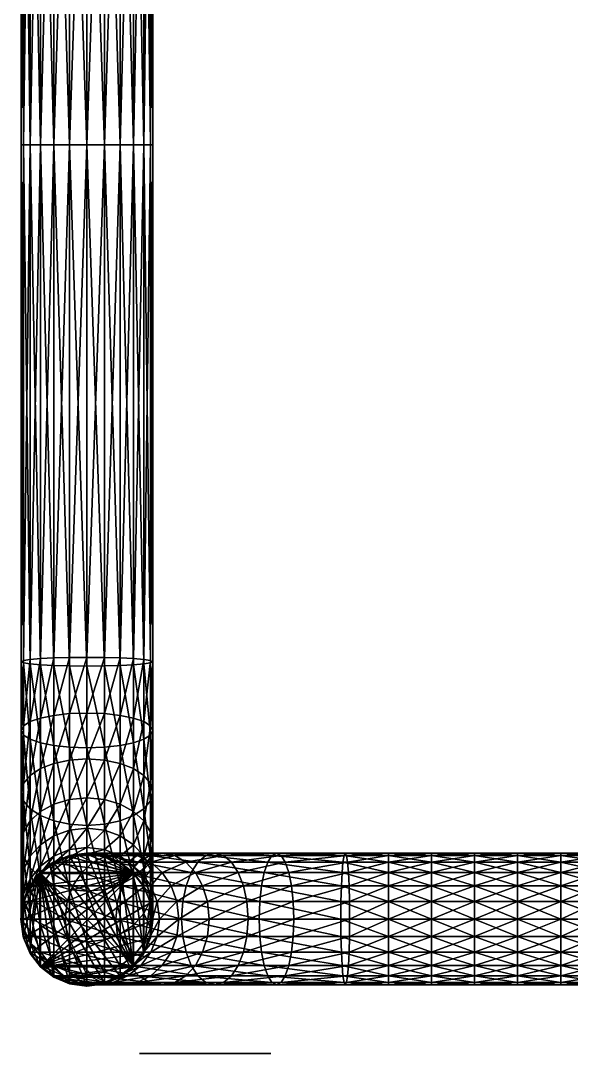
# Model space of a CAD drawing. Extents: x -41.6 to 42.5, y -37.8 to 42.9.
# Drawn here: x -40.78 to -30.14, y -37.57 to -17.6 of the extents above; entities that cross this region are included whole.
import ezdxf

# ---------------------------------------------------------------- set-up
doc = ezdxf.new("R2010")
doc.units = 0
doc.layers.add('VASSCRM', color=2, linetype='CONTINUOUS')

msp = doc.modelspace()

# ---------------------------------------------------------------- linework, layer by layer
at = {"layer": 'VASSCRM', "color": 0, "extrusion": (0, -1, 0)}
msp.add_circle((-37.216, 57.101, 37.575), 1.27, dxfattribs=at)

# ---------------------------------------------------------------- meshes
at = {"layer": 'VASSCRM', "color": 0}
mesh = msp.add_polyface(dxfattribs=at)
corners = [(-38.225, 0), (-38.271, 0), (-38.271, -10), (-38.225, -10), (-38.399, 0), (-38.399, -10), (-38.599, 0), (-38.599, -10), (-38.857, 0), (-38.857, -10), (-39.161, 0), (-39.161, -10), (-39.5, 0), (-39.5, -10), (-39.839, 0), (-39.839, -10), (-40.143, 0), (-40.143, -10), (-40.401, 0), (-40.401, -10), (-40.601, 0), (-40.601, -10), (-40.729, 0), (-40.729, -10), (-40.775, 0), (-40.775, -10), (-40.729, 0), (-40.729, -10), (-40.601, 0), (-40.601, -10), (-40.401, 0), (-40.401, -10), (-40.143, 0), (-40.143, -10), (-39.839, 0), (-39.839, -10), (-39.5, 0), (-39.5, -10), (-39.161, 0), (-39.161, -10), (-38.857, 0), (-38.857, -10), (-38.599, 0), (-38.599, -10), (-38.399, 0), (-38.399, -10), (-38.271, 0), (-38.271, -10), (-40.143, -20), (-39.839, -20), (-39.5, -20), (-39.161, -20), (-38.857, -20), (-38.599, -20), (-38.399, -20), (-38.271, -20), (-38.225, -20)]
mesh.append_faces([[corners[k] for k in face] for face in [(0, 1, 2), (0, 2, 3), (1, 4, 5), (1, 5, 2), (4, 6, 7), (4, 7, 5), (6, 8, 9), (6, 9, 7), (8, 10, 11), (8, 11, 9), (10, 12, 13), (10, 13, 11), (12, 14, 15), (12, 15, 13), (14, 16, 17), (14, 17, 15), (16, 18, 19), (16, 19, 17), (18, 20, 21), (18, 21, 19), (20, 22, 23), (20, 23, 21), (22, 24, 25), (22, 25, 23), (24, 26, 27), (24, 27, 25), (26, 28, 29), (26, 29, 27), (28, 30, 31), (28, 31, 29), (30, 32, 33), (30, 33, 31), (32, 34, 35), (32, 35, 33), (34, 36, 37), (34, 37, 35), (36, 38, 39), (36, 39, 37), (38, 40, 41), (38, 41, 39), (40, 42, 43), (40, 43, 41), (42, 44, 45), (42, 45, 43), (44, 46, 47), (44, 47, 45), (46, 0, 3), (46, 3, 47), (31, 33, 48), (33, 35, 49), (35, 37, 50), (37, 39, 51), (39, 41, 52), (41, 43, 53), (43, 45, 54), (45, 47, 55), (47, 3, 56)]], dxfattribs={"color": 0})
mesh = msp.add_polyface(dxfattribs=at)
corners = [(-38.225, -10), (-38.271, -10), (-38.271, -20), (-38.225, -20), (-38.399, -10), (-38.399, -20), (-38.599, -10), (-38.599, -20), (-38.857, -10), (-38.857, -20), (-39.161, -10), (-39.161, -20), (-39.5, -10), (-39.5, -20), (-39.839, -10), (-39.839, -20), (-40.143, -10), (-40.143, -20), (-40.401, -10), (-40.401, -20), (-40.601, -10), (-40.601, -20), (-40.729, -10), (-40.729, -20), (-40.775, -10), (-40.775, -20), (-40.729, -10), (-40.729, -20), (-40.601, -10), (-40.601, -20), (-40.401, -10), (-40.401, -20), (-40.143, -20), (-40.143, -10), (-39.839, -20), (-39.839, -10), (-39.5, -20), (-39.5, -10), (-39.161, -20), (-39.161, -10), (-38.857, -20), (-38.857, -10), (-38.599, -20), (-38.599, -10), (-38.399, -20), (-38.399, -10), (-38.271, -20), (-38.271, -10), (-38.271, -29.977), (-38.399, -29.957), (-38.599, -29.94), (-38.857, -29.926), (-39.161, -29.918), (-39.5, -29.915), (-39.839, -29.918), (-40.143, -29.926), (-40.401, -29.94), (-40.601, -29.957), (-40.729, -29.977), (-40.775, -30), (-40.729, -30.023), (-40.601, -30.043), (-38.599, -30.06), (-38.399, -30.043), (-38.271, -30.023), (-38.225, -30)]
mesh.append_faces([[corners[k] for k in face] for face in [(0, 1, 2), (0, 2, 3), (1, 4, 5), (1, 5, 2), (4, 6, 7), (4, 7, 5), (6, 8, 9), (6, 9, 7), (8, 10, 11), (8, 11, 9), (10, 12, 13), (10, 13, 11), (12, 14, 15), (12, 15, 13), (14, 16, 17), (14, 17, 15), (16, 18, 19), (16, 19, 17), (18, 20, 21), (18, 21, 19), (20, 22, 23), (20, 23, 21), (22, 24, 25), (22, 25, 23), (24, 26, 27), (24, 27, 25), (26, 28, 29), (26, 29, 27), (28, 30, 31), (28, 31, 29), (30, 32, 31), (33, 34, 32), (35, 36, 34), (37, 38, 36), (39, 40, 38), (41, 42, 40), (43, 44, 42), (45, 46, 44), (47, 3, 46), (3, 2, 48), (2, 5, 49), (5, 7, 50), (7, 9, 51), (9, 11, 52), (11, 13, 53), (13, 15, 54), (15, 17, 55), (17, 19, 56), (19, 21, 57), (21, 23, 58), (23, 25, 59), (25, 27, 60), (27, 29, 61), (40, 42, 62), (42, 44, 63), (44, 46, 64), (46, 3, 65)]], dxfattribs={"color": 0})
mesh = msp.add_polyface(dxfattribs=at)
corners = [(-38.225, -20), (-38.271, -29.977), (-38.225, -30), (-38.271, -20), (-38.399, -29.957), (-38.399, -20), (-38.599, -29.94), (-38.599, -20), (-38.857, -29.926), (-38.857, -20), (-39.161, -29.918), (-39.161, -20), (-39.5, -29.915), (-39.5, -20), (-39.839, -29.918), (-39.839, -20), (-40.143, -29.926), (-40.143, -20), (-40.401, -29.94), (-40.401, -20), (-40.601, -29.957), (-40.601, -20), (-40.729, -29.977), (-40.729, -20), (-40.775, -30), (-40.775, -20), (-40.729, -30.023), (-40.729, -20), (-40.601, -30.043), (-40.601, -20), (-40.401, -20), (-40.401, -30.06), (-40.143, -20), (-40.143, -30.074), (-39.839, -20), (-39.839, -30.082), (-39.5, -20), (-39.5, -30.085), (-39.161, -20), (-39.161, -30.082), (-38.857, -20), (-38.857, -30.074), (-38.599, -30.06), (-38.599, -20), (-38.399, -30.043), (-38.399, -20), (-38.271, -30.023), (-38.271, -20), (-38.271, -31.239), (-38.399, -31.159), (-38.599, -31.091), (-38.857, -31.038), (-39.161, -31.004), (-39.5, -30.992), (-39.839, -31.004), (-40.143, -31.038), (-40.401, -31.091), (-40.601, -31.159), (-40.729, -31.239), (-40.775, -31.328), (-40.729, -31.418), (-40.601, -31.498), (-40.401, -31.566), (-40.143, -31.618), (-39.839, -31.652), (-39.5, -31.664), (-39.161, -31.652), (-38.857, -31.618), (-38.599, -31.566), (-38.399, -31.498), (-38.271, -31.418), (-38.225, -31.328)]
mesh.append_faces([[corners[k] for k in face] for face in [(0, 1, 2), (3, 4, 1), (5, 6, 4), (7, 8, 6), (9, 10, 8), (11, 12, 10), (13, 14, 12), (15, 16, 14), (17, 18, 16), (19, 20, 18), (21, 22, 20), (23, 24, 22), (25, 26, 24), (27, 28, 26), (29, 30, 31), (29, 31, 28), (30, 32, 33), (30, 33, 31), (32, 34, 35), (32, 35, 33), (34, 36, 37), (34, 37, 35), (36, 38, 39), (36, 39, 37), (38, 40, 41), (38, 41, 39), (40, 42, 41), (43, 44, 42), (45, 46, 44), (47, 2, 46), (2, 1, 48), (1, 4, 49), (4, 6, 50), (6, 8, 51), (8, 10, 52), (10, 12, 53), (10, 53, 52), (12, 14, 54), (12, 54, 53), (14, 16, 55), (14, 55, 54), (16, 18, 56), (18, 20, 57), (20, 22, 58), (22, 24, 59), (24, 26, 60), (26, 28, 61), (28, 31, 62), (31, 33, 63), (33, 35, 64), (35, 37, 65), (37, 39, 66), (39, 41, 67), (41, 42, 68), (42, 44, 69), (44, 46, 70), (46, 2, 71)]], dxfattribs={"color": 0})
mesh = msp.add_polyface(dxfattribs=at)
corners = [(-38.225, -30), (-38.271, -31.239), (-38.225, -31.328), (-38.271, -29.977), (-38.399, -31.159), (-38.399, -29.957), (-38.599, -31.091), (-38.599, -29.94), (-38.857, -31.038), (-38.857, -29.926), (-39.161, -31.004), (-40.143, -29.926), (-40.401, -31.091), (-40.143, -31.038), (-40.401, -29.94), (-40.601, -31.159), (-40.601, -29.957), (-40.729, -31.239), (-40.729, -29.977), (-40.775, -31.328), (-40.775, -30), (-40.729, -31.418), (-40.729, -30.023), (-40.601, -31.498), (-40.601, -30.043), (-40.401, -31.566), (-40.401, -30.06), (-40.143, -31.618), (-40.143, -30.074), (-39.839, -31.652), (-39.839, -30.082), (-39.5, -31.664), (-39.5, -30.085), (-39.161, -31.652), (-39.161, -30.082), (-38.857, -31.618), (-38.857, -30.074), (-38.599, -31.566), (-38.599, -30.06), (-38.399, -31.498), (-38.399, -30.043), (-38.271, -31.418), (-38.271, -30.023), (-38.271, -32.352), (-38.225, -32.522), (-38.4, -32.198), (-38.599, -32.068), (-38.857, -31.967), (-39.161, -31.902), (-39.5, -30.992), (-39.5, -31.879), (-39.839, -31.004), (-39.839, -31.902), (-40.143, -31.967), (-40.401, -32.068), (-40.601, -32.198), (-40.729, -32.352), (-40.775, -32.522), (-40.729, -32.693), (-40.601, -32.847), (-40.401, -32.977), (-40.143, -33.078), (-39.839, -33.143), (-38.857, -33.078), (-38.599, -32.977), (-38.399, -32.847), (-38.271, -32.693), (-39.5, -32.633)]
mesh.append_faces([[corners[k] for k in face] for face in [(0, 1, 2), (3, 4, 1), (5, 6, 4), (7, 8, 6), (9, 10, 8), (11, 12, 13), (14, 15, 12), (16, 17, 15), (18, 19, 17), (20, 21, 19), (22, 23, 21), (24, 25, 23), (26, 27, 25), (28, 29, 27), (30, 31, 29), (32, 33, 31), (34, 35, 33), (36, 37, 35), (38, 39, 37), (40, 41, 39), (42, 2, 41), (2, 1, 43), (2, 43, 44), (1, 4, 45), (1, 45, 43), (4, 6, 46), (4, 46, 45), (6, 8, 47), (6, 47, 46), (8, 10, 48), (8, 48, 47), (10, 49, 50), (10, 50, 48), (49, 51, 52), (49, 52, 50), (51, 13, 53), (51, 53, 52), (13, 12, 54), (13, 54, 53), (12, 15, 55), (12, 55, 54), (15, 17, 56), (15, 56, 55), (17, 19, 57), (17, 57, 56), (19, 21, 58), (21, 23, 59), (23, 25, 60), (25, 27, 61), (27, 29, 62), (33, 35, 63), (35, 37, 64), (37, 39, 65), (39, 41, 66), (41, 2, 44), (48, 50, 67)]], dxfattribs={"color": 0})
mesh = msp.add_polyface(dxfattribs=at)
corners = [(-40.775, -31.328), (-40.729, -32.693), (-40.775, -32.522), (-40.729, -31.418), (-40.601, -32.847), (-40.601, -31.498), (-40.401, -32.977), (-40.401, -31.566), (-40.143, -33.078), (-40.143, -31.618), (-39.839, -33.143), (-39.839, -31.652), (-39.5, -31.664), (-39.5, -33.166), (-39.5, -31.879), (-39.839, -31.902), (-39.839, -32.665), (-39.5, -32.633), (-40.143, -31.967), (-40.143, -32.756), (-40.401, -32.068), (-40.401, -32.897), (-40.601, -32.198), (-40.601, -33.08), (-40.729, -32.352), (-40.729, -33.295), (-40.775, -33.535), (-40.729, -33.774), (-40.601, -33.989), (-40.401, -34.172), (-40.143, -34.313), (-39.839, -34.404), (-39.5, -34.436), (-39.839, -33.255), (-39.5, -33.216), (-40.143, -33.367), (-40.401, -33.539), (-40.601, -33.761), (-40.729, -34.024), (-40.775, -34.317), (-39.839, -33.635), (-39.5, -33.591), (-40.143, -33.76), (-40.401, -33.952), (-40.601, -34.201), (-39.839, -33.771), (-39.5, -33.725), (-40.143, -33.899), (-40.401, -34.099), (-38.599, -34.099)]
mesh.append_faces([[corners[k] for k in face] for face in [(0, 1, 2), (3, 4, 1), (5, 6, 4), (7, 8, 6), (9, 10, 8), (11, 12, 13), (11, 13, 10), (14, 15, 16), (14, 16, 17), (15, 18, 19), (15, 19, 16), (18, 20, 21), (18, 21, 19), (20, 22, 23), (20, 23, 21), (22, 24, 25), (22, 25, 23), (24, 2, 26), (24, 26, 25), (2, 1, 27), (2, 27, 26), (1, 4, 28), (1, 28, 27), (4, 6, 29), (4, 29, 28), (6, 8, 30), (6, 30, 29), (8, 10, 31), (8, 31, 30), (10, 13, 32), (17, 16, 33), (17, 33, 34), (16, 19, 35), (16, 35, 33), (19, 21, 36), (19, 36, 35), (21, 23, 37), (21, 37, 36), (23, 25, 38), (23, 38, 37), (25, 26, 39), (25, 39, 38), (34, 33, 40), (34, 40, 41), (33, 35, 42), (33, 42, 40), (35, 36, 43), (35, 43, 42), (36, 37, 44), (36, 44, 43), (41, 40, 45), (41, 45, 46), (40, 42, 47), (40, 47, 45), (42, 43, 48), (42, 48, 47), (45, 47, 49)]], dxfattribs={"color": 0})
mesh = msp.add_polyface(dxfattribs=at)
corners = [(-39.5, -31.664), (-39.161, -31.652), (-39.161, -33.143), (-39.5, -33.166), (-38.857, -33.078), (-38.857, -31.618), (-38.599, -32.977), (-38.599, -31.566), (-38.399, -32.847), (-38.399, -31.498), (-38.271, -32.693), (-38.271, -31.418), (-38.225, -32.522), (-38.271, -32.352), (-38.271, -33.295), (-38.225, -33.535), (-38.4, -32.198), (-38.4, -33.08), (-38.599, -32.068), (-38.599, -32.897), (-38.857, -31.967), (-38.857, -32.756), (-39.161, -31.902), (-39.161, -32.665), (-39.5, -32.633), (-39.161, -34.404), (-38.857, -34.313), (-38.599, -34.172), (-38.399, -33.989), (-38.271, -33.774), (-38.271, -34.024), (-38.225, -34.317), (-38.4, -33.762), (-38.599, -33.539), (-38.857, -33.366), (-39.161, -33.255), (-39.5, -33.216), (-38.599, -33.952), (-38.857, -33.759), (-39.161, -33.635), (-39.5, -33.591), (-38.857, -33.899), (-39.161, -33.771), (-39.5, -33.725), (-39.839, -33.771), (-38.599, -34.099)]
mesh.append_faces([[corners[k] for k in face] for face in [(0, 1, 2), (0, 2, 3), (1, 4, 2), (5, 6, 4), (7, 8, 6), (9, 10, 8), (11, 12, 10), (12, 13, 14), (12, 14, 15), (13, 16, 17), (13, 17, 14), (16, 18, 19), (16, 19, 17), (18, 20, 21), (18, 21, 19), (20, 22, 23), (20, 23, 21), (22, 24, 23), (3, 2, 25), (2, 4, 26), (2, 26, 25), (4, 6, 27), (4, 27, 26), (6, 8, 28), (6, 28, 27), (8, 10, 29), (8, 29, 28), (10, 12, 15), (10, 15, 29), (15, 14, 30), (15, 30, 31), (14, 17, 32), (14, 32, 30), (17, 19, 33), (17, 33, 32), (19, 21, 34), (19, 34, 33), (21, 23, 35), (21, 35, 34), (23, 24, 36), (23, 36, 35), (29, 15, 31), (32, 33, 37), (33, 34, 38), (33, 38, 37), (34, 35, 39), (34, 39, 38), (35, 36, 40), (35, 40, 39), (37, 38, 41), (38, 39, 42), (38, 42, 41), (39, 40, 43), (39, 43, 42), (43, 44, 45), (42, 43, 45), (41, 42, 45)]], dxfattribs={"color": 0})
mesh = msp.add_polyface(dxfattribs=at)
corners = [(-39.839, -33.143), (-39.5, -34.436), (-39.839, -34.404), (-40.775, -33.535), (-40.729, -33.774), (-40.729, -34.609), (-40.775, -34.317), (-40.601, -33.989), (-40.601, -34.872), (-40.401, -34.172), (-40.401, -35.095), (-40.143, -34.313), (-40.143, -35.267), (-39.839, -35.378), (-39.5, -35.417), (-40.601, -33.761), (-40.729, -34.024), (-40.729, -34.494), (-40.601, -34.201), (-40.775, -34.821), (-40.729, -35.148), (-40.601, -35.442), (-40.401, -35.69), (-40.143, -35.883), (-39.839, -36.007), (-39.5, -36.051), (-40.401, -33.952), (-40.601, -34.357), (-40.401, -34.099), (-40.729, -34.661), (-40.775, -35), (-40.729, -35.339), (-40.601, -35.643), (-40.401, -35.901), (-40.143, -36.1), (-39.839, -36.229), (-39.5, -36.275), (-39.161, -36.229), (-38.599, -35.901), (-38.599, -34.099), (-40.143, -33.899)]
mesh.append_faces([[corners[k] for k in face] for face in [(0, 1, 2), (3, 4, 5), (3, 5, 6), (4, 7, 8), (4, 8, 5), (7, 9, 10), (7, 10, 8), (9, 11, 12), (9, 12, 10), (11, 2, 13), (11, 13, 12), (2, 1, 14), (2, 14, 13), (15, 16, 17), (15, 17, 18), (16, 6, 19), (16, 19, 17), (6, 5, 20), (6, 20, 19), (5, 8, 21), (5, 21, 20), (8, 10, 22), (8, 22, 21), (10, 12, 23), (10, 23, 22), (12, 13, 24), (12, 24, 23), (13, 14, 25), (13, 25, 24), (26, 18, 27), (26, 27, 28), (18, 17, 29), (18, 29, 27), (17, 19, 30), (17, 30, 29), (19, 20, 31), (19, 31, 30), (20, 21, 32), (20, 32, 31), (21, 22, 33), (21, 33, 32), (22, 23, 34), (22, 34, 33), (23, 24, 35), (23, 35, 34), (24, 25, 36), (24, 36, 35), (34, 35, 37), (33, 34, 38), (32, 33, 39), (31, 32, 39), (30, 31, 39), (29, 30, 39), (27, 29, 39), (28, 27, 39), (40, 28, 39)]], dxfattribs={"color": 0})
mesh = msp.add_polyface(dxfattribs=at)
corners = [(-39.5, -33.166), (-39.161, -34.404), (-39.5, -34.436), (-39.161, -35.378), (-39.5, -35.417), (-38.857, -34.313), (-38.857, -35.267), (-38.599, -34.172), (-38.599, -35.095), (-38.399, -33.989), (-38.399, -34.872), (-38.271, -33.774), (-38.271, -34.609), (-38.225, -34.317), (-38.271, -34.024), (-38.271, -34.494), (-38.225, -34.821), (-38.4, -33.762), (-38.4, -34.201), (-38.599, -33.952), (-39.161, -36.007), (-39.5, -36.051), (-38.857, -35.883), (-38.599, -35.69), (-38.4, -35.442), (-38.271, -35.148), (-38.271, -34.661), (-38.225, -35), (-38.4, -34.357), (-38.599, -34.099), (-38.857, -33.899), (-39.161, -36.229), (-39.5, -36.275), (-38.857, -36.101), (-38.599, -35.901), (-38.4, -35.643), (-38.271, -35.339), (-39.839, -36.229), (-40.143, -36.1), (-40.401, -35.901)]
mesh.append_faces([[corners[k] for k in face] for face in [(0, 1, 2), (2, 1, 3), (2, 3, 4), (1, 5, 6), (1, 6, 3), (5, 7, 8), (5, 8, 6), (7, 9, 10), (7, 10, 8), (9, 11, 12), (9, 12, 10), (11, 13, 12), (13, 14, 15), (13, 15, 16), (14, 17, 18), (14, 18, 15), (17, 19, 18), (4, 3, 20), (4, 20, 21), (3, 6, 22), (3, 22, 20), (6, 8, 23), (6, 23, 22), (8, 10, 24), (8, 24, 23), (10, 12, 25), (10, 25, 24), (12, 13, 16), (12, 16, 25), (16, 15, 26), (16, 26, 27), (15, 18, 28), (15, 28, 26), (18, 19, 29), (18, 29, 28), (19, 30, 29), (21, 20, 31), (21, 31, 32), (20, 22, 33), (20, 33, 31), (22, 23, 34), (22, 34, 33), (23, 24, 35), (23, 35, 34), (24, 25, 36), (24, 36, 35), (25, 16, 27), (25, 27, 36), (37, 32, 31), (38, 31, 33), (38, 33, 34), (39, 34, 35), (39, 35, 36), (39, 36, 27), (39, 27, 26), (39, 26, 28), (39, 28, 29)]], dxfattribs={"color": 0})
mesh = msp.add_polyface(dxfattribs=at)
corners = [(-39.846, -33.748), (-39.508, -33.702), (-38.607, -35.878), (-40.151, -33.876), (-40.409, -34.076), (-39.846, -33.748), (-39.508, -33.702), (-40.151, -33.876), (-39.169, -33.748), (-39.169, -33.748), (-39.846, -33.748), (-39.508, -33.702), (-40.151, -33.876), (-39.169, -33.748), (-39.846, -33.748), (-39.508, -33.702), (-40.151, -33.876), (-39.169, -33.748), (-39.846, -33.748), (-39.508, -33.702), (-40.151, -33.876), (-39.169, -33.748), (-39.846, -33.748), (-39.508, -33.702), (-40.151, -33.876), (-40.409, -34.076), (-39.169, -33.748), (-39.846, -33.748), (-39.508, -33.702), (-40.149, -33.876), (-40.407, -34.076), (-39.17, -33.748), (-39.656, -33.748), (-39.329, -33.702), (-39.949, -33.876), (-40.198, -34.076), (-39.117, -33.748), (-39.38, -33.876), (-39.603, -34.076), (-40.391, -34.334), (-39.775, -34.334), (-39.886, -34.638), (-40.515, -34.638), (-39.925, -34.977), (-38.821, -34.334), (-38.911, -34.638), (-38.944, -34.977)]
mesh.append_faces([[corners[k] for k in face] for face in [(0, 1, 2), (3, 0, 2), (4, 3, 2), (1, 0, 5), (1, 5, 6), (0, 3, 7), (0, 7, 5), (8, 1, 6), (8, 6, 9), (6, 5, 10), (6, 10, 11), (5, 7, 12), (5, 12, 10), (9, 6, 11), (9, 11, 13), (11, 10, 14), (11, 14, 15), (10, 12, 16), (10, 16, 14), (13, 11, 15), (13, 15, 17), (15, 14, 18), (15, 18, 19), (14, 16, 20), (14, 20, 18), (17, 15, 19), (17, 19, 21), (19, 18, 22), (19, 22, 23), (18, 20, 24), (18, 24, 22), (20, 25, 24), (21, 19, 23), (21, 23, 26), (23, 22, 27), (23, 27, 28), (22, 24, 29), (22, 29, 27), (24, 30, 29), (26, 23, 28), (26, 28, 31), (28, 27, 32), (28, 32, 33), (27, 29, 34), (27, 34, 32), (29, 35, 34), (31, 28, 33), (33, 32, 36), (32, 34, 37), (32, 37, 36), (34, 35, 38), (34, 38, 37), (35, 39, 40), (35, 40, 38), (39, 41, 40), (42, 43, 41), (38, 40, 44), (40, 41, 45), (41, 43, 46)]], dxfattribs={"color": 0})
mesh = msp.add_polyface(dxfattribs=at)
corners = [(-38.607, -34.076), (-38.407, -34.334), (-38.407, -35.62), (-38.865, -33.876), (-38.607, -35.878), (-39.169, -33.748), (-39.508, -33.702), (-38.607, -34.076), (-38.407, -34.334), (-38.865, -33.876), (-39.169, -33.748), (-38.607, -34.076), (-38.407, -34.334), (-38.865, -33.876), (-39.169, -33.748), (-38.607, -34.076), (-38.407, -34.334), (-38.865, -33.876), (-39.169, -33.748), (-38.607, -34.076), (-38.865, -33.876), (-39.169, -33.748), (-38.407, -34.334), (-38.607, -34.076), (-38.865, -33.876), (-39.169, -33.748), (-38.407, -34.334), (-38.609, -34.076), (-38.41, -34.334), (-38.866, -33.876), (-39.17, -33.748), (-38.46, -34.076), (-38.709, -33.876), (-39.002, -33.748), (-39.329, -33.702), (-39.117, -33.748), (-38.824, -33.702), (-38.269, -33.876), (-38.532, -33.748), (-38.282, -33.748), (-39.38, -33.876), (-38.497, -33.876), (-39.603, -34.076), (-38.68, -34.076), (-38.821, -34.334), (-39.775, -34.334), (-38.911, -34.638), (-39.886, -34.638), (-38.944, -34.977), (-37.673, -34.977)]
mesh.append_faces([[corners[k] for k in face] for face in [(0, 1, 2), (3, 0, 4), (5, 3, 4), (6, 5, 4), (1, 0, 7), (1, 7, 8), (0, 3, 9), (0, 9, 7), (3, 5, 10), (3, 10, 9), (8, 7, 11), (8, 11, 12), (7, 9, 13), (7, 13, 11), (9, 10, 14), (9, 14, 13), (12, 11, 15), (12, 15, 16), (11, 13, 17), (11, 17, 15), (13, 14, 18), (13, 18, 17), (16, 15, 19), (15, 17, 20), (15, 20, 19), (17, 18, 21), (17, 21, 20), (22, 19, 23), (19, 20, 24), (19, 24, 23), (20, 21, 25), (20, 25, 24), (26, 23, 27), (26, 27, 28), (23, 24, 29), (23, 29, 27), (24, 25, 30), (24, 30, 29), (28, 27, 31), (27, 29, 32), (27, 32, 31), (29, 30, 33), (29, 33, 32), (30, 34, 33), (34, 35, 36), (31, 32, 37), (32, 33, 38), (32, 38, 37), (33, 34, 36), (33, 36, 38), (36, 35, 39), (35, 40, 41), (35, 41, 39), (40, 42, 43), (40, 43, 41), (42, 44, 43), (45, 46, 44), (47, 48, 46), (46, 48, 49)]], dxfattribs={"color": 0})
mesh = msp.add_polyface(dxfattribs=at)
corners = [(-38.407, -34.334), (-38.279, -34.638), (-38.407, -35.62), (-38.233, -34.977), (-38.279, -34.638), (-38.233, -34.977), (-38.407, -34.334), (-38.279, -34.638), (-38.233, -34.977), (-38.407, -34.334), (-38.279, -34.638), (-38.233, -34.977), (-38.407, -34.334), (-38.279, -34.638), (-38.233, -34.977), (-38.407, -34.334), (-38.607, -34.076), (-38.279, -34.638), (-38.233, -34.977), (-38.407, -34.334), (-38.607, -34.076), (-38.281, -34.638), (-38.236, -34.977), (-38.41, -34.334), (-38.143, -34.638), (-38.099, -34.977), (-38.267, -34.334), (-38.46, -34.076), (-37.763, -34.638), (-37.724, -34.977), (-37.874, -34.334), (-38.046, -34.076), (-38.269, -33.876), (-38.824, -33.702), (-38.282, -33.748), (-38.042, -33.702), (-37.173, -34.638), (-37.264, -34.334), (-37.405, -34.076), (-37.588, -33.876), (-38.532, -33.748), (-37.803, -33.748), (-37.201, -33.748), (-38.497, -33.876), (-37.355, -33.876), (-38.68, -34.076), (-37.485, -34.076), (-38.821, -34.334), (-37.585, -34.334), (-38.911, -34.638), (-37.65, -34.638), (-37.673, -34.977), (-37.03, -33.702)]
mesh.append_faces([[corners[k] for k in face] for face in [(0, 1, 2), (3, 1, 4), (3, 4, 5), (1, 0, 6), (1, 6, 4), (5, 4, 7), (5, 7, 8), (4, 6, 9), (4, 9, 7), (8, 7, 10), (8, 10, 11), (7, 9, 12), (7, 12, 10), (11, 10, 13), (11, 13, 14), (10, 12, 15), (10, 15, 13), (12, 16, 15), (14, 13, 17), (14, 17, 18), (13, 15, 19), (13, 19, 17), (15, 20, 19), (18, 17, 21), (18, 21, 22), (17, 19, 23), (17, 23, 21), (22, 21, 24), (22, 24, 25), (21, 23, 26), (21, 26, 24), (23, 27, 26), (25, 24, 28), (25, 28, 29), (24, 26, 30), (24, 30, 28), (26, 27, 31), (26, 31, 30), (27, 32, 31), (33, 34, 35), (29, 28, 36), (28, 30, 37), (30, 31, 38), (31, 32, 39), (31, 39, 38), (32, 40, 41), (32, 41, 39), (40, 33, 35), (40, 35, 41), (35, 34, 42), (34, 43, 44), (34, 44, 42), (43, 45, 46), (43, 46, 44), (45, 47, 48), (45, 48, 46), (47, 49, 50), (47, 50, 48), (49, 51, 50), (41, 35, 52)]], dxfattribs={"color": 0})
mesh = msp.add_polyface(dxfattribs=at)
corners = [(-37.874, -35.62), (-37.173, -35.316), (-37.264, -35.62), (-37.763, -35.316), (-37.141, -34.977), (-37.724, -34.977), (-37.173, -34.638), (-37.763, -34.638), (-37.264, -34.334), (-37.874, -34.334), (-37.405, -34.076), (-38.042, -33.702), (-37.201, -33.748), (-37.03, -33.702), (-38.282, -36.206), (-37.03, -36.252), (-37.201, -36.206), (-38.042, -36.252), (-36.859, -36.206), (-37.803, -36.206), (-37.588, -36.078), (-36.706, -36.078), (-37.405, -35.878), (-36.576, -35.878), (-36.475, -35.62), (-36.41, -35.316), (-36.387, -34.977), (-36.41, -34.638), (-36.475, -34.334), (-36.576, -34.076), (-37.588, -33.876), (-36.706, -33.876), (-37.803, -33.748), (-36.859, -33.748), (-35.925, -33.748), (-35.836, -33.702), (-37.355, -33.876), (-36.006, -33.876), (-37.485, -34.076), (-36.074, -34.076), (-37.585, -34.334), (-36.126, -34.334), (-37.65, -34.638), (-36.16, -34.638), (-37.673, -34.977), (-36.172, -34.977), (-37.65, -35.316), (-36.16, -35.316), (-37.585, -35.62), (-36.126, -35.62), (-37.485, -35.878), (-36.074, -35.878), (-37.355, -36.078), (-36.006, -36.078), (-35.925, -36.206), (-35.836, -36.252), (-35.747, -36.206), (-35.667, -36.078), (-35.599, -35.878), (-35.667, -33.876), (-35.747, -33.748)]
mesh.append_faces([[corners[k] for k in face] for face in [(0, 1, 2), (3, 4, 1), (5, 6, 4), (7, 8, 6), (9, 10, 8), (11, 12, 13), (14, 15, 16), (17, 18, 15), (19, 20, 21), (19, 21, 18), (20, 22, 23), (20, 23, 21), (22, 2, 24), (22, 24, 23), (2, 1, 25), (2, 25, 24), (1, 4, 26), (1, 26, 25), (4, 6, 27), (4, 27, 26), (6, 8, 28), (6, 28, 27), (8, 10, 29), (8, 29, 28), (10, 30, 31), (10, 31, 29), (30, 32, 33), (30, 33, 31), (32, 13, 33), (13, 12, 34), (13, 34, 35), (12, 36, 37), (12, 37, 34), (36, 38, 39), (36, 39, 37), (38, 40, 41), (38, 41, 39), (40, 42, 43), (40, 43, 41), (42, 44, 45), (42, 45, 43), (44, 46, 47), (44, 47, 45), (46, 48, 49), (46, 49, 47), (48, 50, 51), (48, 51, 49), (50, 52, 53), (50, 53, 51), (52, 16, 54), (52, 54, 53), (16, 15, 55), (16, 55, 54), (15, 18, 56), (18, 21, 57), (21, 23, 58), (29, 31, 59), (31, 33, 60), (33, 13, 35)]], dxfattribs={"color": 0})
mesh = msp.add_polyface(dxfattribs=at)
corners = [(-37.03, -36.252), (-35.747, -36.206), (-35.836, -36.252), (-36.859, -36.206), (-35.667, -36.078), (-36.706, -36.078), (-35.599, -35.878), (-36.576, -35.878), (-36.475, -35.62), (-35.546, -35.62), (-36.41, -35.316), (-35.512, -35.316), (-36.387, -34.977), (-35.5, -34.977), (-36.41, -34.638), (-35.512, -34.638), (-36.475, -34.334), (-35.546, -34.334), (-36.576, -34.076), (-35.599, -34.076), (-35.667, -33.876), (-36.706, -33.876), (-35.747, -33.748), (-36.859, -33.748), (-35.836, -33.702), (-35.925, -33.748), (-34.53, -33.748), (-34.508, -33.702), (-36.006, -33.876), (-34.551, -33.876), (-36.074, -34.076), (-34.568, -34.076), (-36.126, -34.334), (-34.581, -34.334), (-36.16, -34.638), (-34.59, -34.638), (-36.172, -34.977), (-34.593, -34.977), (-36.16, -35.316), (-34.59, -35.316), (-36.126, -35.62), (-34.581, -35.62), (-36.074, -35.878), (-34.568, -35.878), (-36.006, -36.078), (-34.551, -36.078), (-35.925, -36.206), (-34.53, -36.206), (-34.508, -36.252), (-34.485, -36.206), (-34.465, -36.078), (-34.447, -35.878), (-34.434, -35.62), (-34.426, -35.316), (-34.422, -34.977), (-34.426, -34.638), (-34.434, -34.334), (-34.447, -34.076), (-34.465, -33.876), (-34.485, -33.748)]
mesh.append_faces([[corners[k] for k in face] for face in [(0, 1, 2), (3, 4, 1), (5, 6, 4), (7, 8, 9), (7, 9, 6), (8, 10, 11), (8, 11, 9), (10, 12, 13), (10, 13, 11), (12, 14, 15), (12, 15, 13), (14, 16, 17), (14, 17, 15), (16, 18, 19), (16, 19, 17), (18, 20, 19), (21, 22, 20), (23, 24, 22), (24, 25, 26), (24, 26, 27), (25, 28, 29), (25, 29, 26), (28, 30, 31), (28, 31, 29), (30, 32, 33), (30, 33, 31), (32, 34, 35), (32, 35, 33), (34, 36, 37), (34, 37, 35), (36, 38, 39), (36, 39, 37), (38, 40, 41), (38, 41, 39), (40, 42, 43), (40, 43, 41), (42, 44, 45), (42, 45, 43), (44, 46, 47), (44, 47, 45), (46, 2, 48), (46, 48, 47), (2, 1, 49), (2, 49, 48), (1, 4, 50), (1, 50, 49), (4, 6, 51), (4, 51, 50), (6, 9, 52), (9, 11, 53), (11, 13, 54), (13, 15, 55), (15, 17, 56), (17, 19, 57), (19, 20, 58), (20, 22, 59), (20, 59, 58), (22, 24, 27), (22, 27, 59)]], dxfattribs={"color": 0})
mesh = msp.add_polyface(dxfattribs=at)
corners = [(-35.5, -34.977), (-34.426, -34.638), (-34.422, -34.977), (-35.512, -34.638), (-34.434, -34.334), (-35.546, -34.334), (-34.447, -34.076), (-35.599, -34.076), (-34.465, -33.876), (-34.508, -33.702), (-34.53, -33.748), (-33.674, -33.748), (-33.674, -33.702), (-34.551, -33.876), (-33.674, -33.876), (-34.568, -34.076), (-33.674, -34.076), (-34.581, -34.334), (-33.674, -34.334), (-34.59, -34.638), (-33.674, -34.638), (-34.593, -34.977), (-33.674, -34.977), (-33.674, -34.638), (-33.674, -34.977), (-33.674, -34.334), (-33.674, -34.076), (-33.674, -33.876), (-34.485, -33.748), (-33.674, -33.748), (-32.841, -33.748), (-32.841, -33.702), (-32.841, -33.876), (-32.841, -34.076), (-32.841, -34.334), (-32.841, -34.638), (-32.841, -34.977), (-32.841, -35.316), (-33.674, -35.316), (-32.841, -34.977), (-32.841, -34.638), (-32.841, -34.334), (-32.841, -34.076), (-32.841, -33.876), (-32.841, -33.748), (-32.008, -33.748), (-32.008, -33.876), (-32.008, -34.076), (-32.008, -34.334), (-32.008, -34.638), (-32.008, -34.977)]
mesh.append_faces([[corners[k] for k in face] for face in [(0, 1, 2), (3, 4, 1), (5, 6, 4), (7, 8, 6), (9, 10, 11), (9, 11, 12), (10, 13, 14), (10, 14, 11), (13, 15, 16), (13, 16, 14), (15, 17, 18), (15, 18, 16), (17, 19, 20), (17, 20, 18), (19, 21, 22), (19, 22, 20), (2, 1, 23), (2, 23, 24), (1, 4, 25), (1, 25, 23), (4, 6, 26), (4, 26, 25), (6, 8, 27), (6, 27, 26), (8, 28, 29), (8, 29, 27), (28, 9, 12), (28, 12, 29), (12, 11, 30), (12, 30, 31), (11, 14, 32), (11, 32, 30), (14, 16, 33), (14, 33, 32), (16, 18, 34), (16, 34, 33), (18, 20, 35), (18, 35, 34), (20, 22, 36), (20, 36, 35), (22, 37, 36), (38, 24, 39), (24, 23, 40), (24, 40, 39), (23, 25, 41), (23, 41, 40), (25, 26, 42), (25, 42, 41), (26, 27, 43), (26, 43, 42), (27, 29, 44), (27, 44, 43), (29, 12, 31), (29, 31, 44), (31, 30, 45), (30, 32, 46), (32, 33, 47), (33, 34, 48), (34, 35, 49), (35, 36, 50)]], dxfattribs={"color": 0})
mesh = msp.add_polyface(dxfattribs=at)
corners = [(-32.841, -33.702), (-32.008, -33.748), (-32.008, -33.702), (-32.841, -33.748), (-32.008, -33.876), (-32.841, -33.876), (-32.008, -34.076), (-32.841, -34.076), (-32.008, -34.334), (-32.841, -34.334), (-32.008, -34.638), (-32.841, -34.638), (-32.008, -34.977), (-32.841, -34.977), (-32.841, -34.638), (-32.008, -34.638), (-32.841, -34.334), (-32.008, -34.334), (-32.841, -34.076), (-32.008, -34.076), (-32.841, -33.876), (-32.008, -33.876), (-32.841, -33.748), (-32.008, -33.748), (-31.174, -33.748), (-31.174, -33.702), (-31.174, -33.876), (-31.174, -34.076), (-31.174, -34.334), (-31.174, -34.638), (-31.174, -34.977), (-32.008, -34.977), (-31.174, -34.638), (-31.174, -34.977), (-31.174, -34.334), (-31.174, -34.076), (-31.174, -33.876), (-31.174, -33.748), (-30.341, -33.748), (-30.341, -33.702), (-30.341, -33.876), (-30.341, -34.076), (-30.341, -34.334), (-30.341, -34.638), (-30.341, -34.977), (-30.341, -34.638), (-30.341, -34.334), (-30.341, -34.076), (-30.341, -33.876), (-30.341, -33.748)]
mesh.append_faces([[corners[k] for k in face] for face in [(0, 1, 2), (3, 4, 1), (5, 6, 4), (7, 8, 6), (9, 10, 8), (11, 12, 10), (13, 14, 15), (14, 16, 17), (14, 17, 15), (16, 18, 19), (16, 19, 17), (18, 20, 21), (18, 21, 19), (20, 22, 23), (20, 23, 21), (22, 0, 2), (22, 2, 23), (2, 1, 24), (2, 24, 25), (1, 4, 26), (1, 26, 24), (4, 6, 27), (4, 27, 26), (6, 8, 28), (6, 28, 27), (8, 10, 29), (8, 29, 28), (10, 12, 30), (10, 30, 29), (31, 15, 32), (31, 32, 33), (15, 17, 34), (15, 34, 32), (17, 19, 35), (17, 35, 34), (19, 21, 36), (19, 36, 35), (21, 23, 37), (21, 37, 36), (23, 2, 25), (23, 25, 37), (25, 24, 38), (25, 38, 39), (24, 26, 40), (24, 40, 38), (26, 27, 41), (26, 41, 40), (27, 28, 42), (27, 42, 41), (28, 29, 43), (28, 43, 42), (29, 30, 44), (29, 44, 43), (33, 32, 45), (32, 34, 46), (34, 35, 47), (35, 36, 48), (36, 37, 49), (37, 25, 39)]], dxfattribs={"color": 0})
mesh = msp.add_polyface(dxfattribs=at)
corners = [(-31.174, -36.078), (-30.341, -35.878), (-30.341, -36.078), (-31.174, -35.878), (-30.341, -35.62), (-31.174, -35.62), (-30.341, -35.316), (-31.174, -35.316), (-30.341, -34.977), (-31.174, -34.977), (-30.341, -34.638), (-31.174, -34.638), (-30.341, -34.334), (-31.174, -34.334), (-30.341, -34.076), (-31.174, -34.076), (-30.341, -33.876), (-31.174, -33.876), (-30.341, -33.748), (-31.174, -33.748), (-30.341, -33.702), (-30.341, -33.748), (-29.485, -33.748), (-29.508, -33.702), (-30.341, -33.876), (-29.465, -33.876), (-30.341, -34.076), (-29.447, -34.076), (-30.341, -34.334), (-29.434, -34.334), (-30.341, -34.638), (-29.426, -34.638), (-30.341, -34.977), (-29.422, -34.977), (-30.341, -35.316), (-29.426, -35.316), (-30.341, -35.62), (-29.434, -35.62), (-30.341, -35.878), (-29.447, -35.878), (-30.341, -36.078), (-29.465, -36.078), (-30.341, -36.206), (-29.485, -36.206), (-30.341, -36.252), (-29.508, -36.252), (-30.341, -36.206), (-29.53, -36.206), (-29.551, -36.078), (-29.568, -35.878), (-29.581, -35.62), (-29.59, -35.316), (-29.593, -34.977), (-29.59, -34.638), (-29.581, -34.334), (-29.568, -34.076), (-29.551, -33.876), (-29.53, -33.748), (-28.515, -34.977)]
mesh.append_faces([[corners[k] for k in face] for face in [(0, 1, 2), (3, 4, 1), (5, 6, 4), (7, 8, 6), (9, 10, 8), (11, 12, 10), (13, 14, 12), (15, 16, 14), (17, 18, 16), (19, 20, 18), (20, 21, 22), (20, 22, 23), (21, 24, 25), (21, 25, 22), (24, 26, 27), (24, 27, 25), (26, 28, 29), (26, 29, 27), (28, 30, 31), (28, 31, 29), (30, 32, 33), (30, 33, 31), (32, 34, 35), (32, 35, 33), (34, 36, 37), (34, 37, 35), (36, 38, 39), (36, 39, 37), (38, 40, 41), (38, 41, 39), (40, 42, 43), (40, 43, 41), (42, 44, 45), (42, 45, 43), (44, 46, 47), (44, 47, 45), (46, 2, 48), (46, 48, 47), (2, 1, 49), (2, 49, 48), (1, 4, 50), (1, 50, 49), (4, 6, 51), (4, 51, 50), (6, 8, 52), (6, 52, 51), (8, 10, 53), (8, 53, 52), (10, 12, 54), (10, 54, 53), (12, 14, 55), (12, 55, 54), (14, 16, 56), (14, 56, 55), (16, 18, 57), (16, 57, 56), (18, 20, 23), (18, 23, 57), (51, 52, 58)]], dxfattribs={"color": 0})
mesh = msp.add_polyface(dxfattribs=at)
corners = [(-40.409, -34.076), (-40.608, -35.62), (-40.737, -35.316), (-40.782, -34.977), (-40.737, -34.638), (-40.608, -34.334), (-40.151, -33.876), (-40.409, -34.076), (-40.151, -33.876), (-40.608, -34.334), (-40.737, -34.638), (-40.782, -34.977), (-40.409, -34.076), (-40.151, -33.876), (-40.608, -34.334), (-40.737, -34.638), (-40.782, -34.977), (-40.409, -34.076), (-40.151, -33.876), (-40.608, -34.334), (-40.737, -34.638), (-40.782, -34.977), (-40.409, -34.076), (-40.151, -33.876), (-40.608, -34.334), (-40.737, -34.638), (-40.782, -34.977), (-40.409, -34.076), (-40.608, -34.334), (-40.737, -34.638), (-40.782, -34.977), (-40.151, -33.876), (-40.407, -34.076), (-40.606, -34.334), (-40.734, -34.638), (-40.78, -34.977), (-40.149, -33.876), (-40.198, -34.076), (-40.391, -34.334), (-40.515, -34.638), (-40.559, -34.977), (-39.886, -34.638), (-39.925, -34.977)]
mesh.append_faces([[corners[k] for k in face] for face in [(0, 1, 2), (0, 2, 3), (0, 3, 4), (0, 4, 5), (6, 0, 7), (6, 7, 8), (0, 5, 9), (0, 9, 7), (5, 4, 10), (5, 10, 9), (4, 3, 11), (4, 11, 10), (8, 7, 12), (8, 12, 13), (7, 9, 14), (7, 14, 12), (9, 10, 15), (9, 15, 14), (10, 11, 16), (10, 16, 15), (13, 12, 17), (13, 17, 18), (12, 14, 19), (12, 19, 17), (14, 15, 20), (14, 20, 19), (15, 16, 21), (15, 21, 20), (18, 17, 22), (18, 22, 23), (17, 19, 24), (17, 24, 22), (19, 20, 25), (19, 25, 24), (20, 21, 26), (20, 26, 25), (23, 22, 27), (22, 24, 28), (22, 28, 27), (24, 25, 29), (24, 29, 28), (25, 26, 30), (25, 30, 29), (31, 27, 32), (27, 28, 33), (27, 33, 32), (28, 29, 34), (28, 34, 33), (29, 30, 35), (29, 35, 34), (36, 32, 37), (32, 33, 38), (32, 38, 37), (33, 34, 39), (33, 39, 38), (34, 35, 40), (34, 40, 39), (38, 39, 41), (39, 40, 42)]], dxfattribs={"color": 0})
mesh = msp.add_polyface(dxfattribs=at)
corners = [(-40.409, -34.076), (-40.151, -36.078), (-40.409, -35.878), (-40.608, -35.62), (-40.782, -34.977), (-40.737, -35.316), (-40.737, -35.316), (-40.782, -34.977), (-40.608, -35.62), (-40.409, -35.878), (-40.151, -36.078), (-40.737, -35.316), (-40.782, -34.977), (-40.608, -35.62), (-40.409, -35.878), (-40.151, -36.078), (-40.737, -35.316), (-40.782, -34.977), (-40.608, -35.62), (-40.409, -35.878), (-40.151, -36.078), (-40.737, -35.316), (-40.782, -34.977), (-40.608, -35.62), (-40.409, -35.878), (-40.151, -36.078), (-40.737, -35.316), (-40.782, -34.977), (-40.608, -35.62), (-40.409, -35.878), (-40.151, -36.078), (-40.734, -35.316), (-40.78, -34.977), (-40.606, -35.62), (-40.407, -35.878), (-40.149, -36.078), (-40.515, -35.316), (-40.559, -34.977), (-40.391, -35.62), (-40.198, -35.878), (-39.949, -36.078), (-39.886, -35.316), (-39.775, -35.62)]
mesh.append_faces([[corners[k] for k in face] for face in [(0, 1, 2), (0, 2, 3), (4, 5, 6), (4, 6, 7), (5, 3, 8), (5, 8, 6), (3, 2, 9), (3, 9, 8), (2, 1, 10), (2, 10, 9), (7, 6, 11), (7, 11, 12), (6, 8, 13), (6, 13, 11), (8, 9, 14), (8, 14, 13), (9, 10, 15), (9, 15, 14), (12, 11, 16), (12, 16, 17), (11, 13, 18), (11, 18, 16), (13, 14, 19), (13, 19, 18), (14, 15, 20), (14, 20, 19), (17, 16, 21), (17, 21, 22), (16, 18, 23), (16, 23, 21), (18, 19, 24), (18, 24, 23), (19, 20, 25), (19, 25, 24), (22, 21, 26), (22, 26, 27), (21, 23, 28), (21, 28, 26), (23, 24, 29), (23, 29, 28), (24, 25, 30), (24, 30, 29), (27, 26, 31), (27, 31, 32), (26, 28, 33), (26, 33, 31), (28, 29, 34), (28, 34, 33), (29, 30, 35), (29, 35, 34), (32, 31, 36), (32, 36, 37), (31, 33, 38), (31, 38, 36), (33, 34, 39), (33, 39, 38), (34, 40, 39), (37, 36, 41), (36, 38, 42)]], dxfattribs={"color": 0})
mesh = msp.add_polyface(dxfattribs=at)
corners = [(-40.409, -34.076), (-38.607, -35.878), (-38.865, -36.078), (-39.169, -36.206), (-39.508, -36.252), (-39.846, -36.206), (-40.151, -36.078), (-39.846, -36.206), (-40.151, -36.078), (-39.508, -36.252), (-39.169, -36.206), (-39.846, -36.206), (-40.151, -36.078), (-39.508, -36.252), (-39.169, -36.206), (-39.846, -36.206), (-40.151, -36.078), (-39.508, -36.252), (-39.169, -36.206), (-39.846, -36.206), (-40.151, -36.078), (-39.508, -36.252), (-39.169, -36.206), (-39.846, -36.206), (-40.151, -36.078), (-39.508, -36.252), (-39.169, -36.206), (-39.846, -36.206), (-40.149, -36.078), (-39.508, -36.252), (-39.17, -36.206), (-40.407, -35.878), (-39.949, -36.078), (-39.656, -36.206), (-39.329, -36.252), (-39.002, -36.206), (-40.559, -34.977), (-39.886, -35.316), (-39.925, -34.977), (-40.515, -35.316), (-39.775, -35.62), (-40.391, -35.62), (-40.198, -35.878), (-39.603, -35.878), (-39.38, -36.078), (-39.117, -36.206), (-38.824, -36.252), (-38.911, -35.316), (-38.82, -35.62), (-38.68, -35.878)]
mesh.append_faces([[corners[k] for k in face] for face in [(0, 1, 2), (0, 2, 3), (0, 3, 4), (0, 4, 5), (0, 5, 6), (6, 5, 7), (6, 7, 8), (5, 4, 9), (5, 9, 7), (4, 3, 10), (4, 10, 9), (8, 7, 11), (8, 11, 12), (7, 9, 13), (7, 13, 11), (9, 10, 14), (9, 14, 13), (12, 11, 15), (12, 15, 16), (11, 13, 17), (11, 17, 15), (13, 14, 18), (13, 18, 17), (16, 15, 19), (16, 19, 20), (15, 17, 21), (15, 21, 19), (17, 18, 22), (17, 22, 21), (20, 19, 23), (20, 23, 24), (19, 21, 25), (19, 25, 23), (21, 22, 26), (21, 26, 25), (24, 23, 27), (24, 27, 28), (23, 25, 29), (23, 29, 27), (25, 26, 30), (25, 30, 29), (31, 28, 32), (28, 27, 33), (28, 33, 32), (27, 29, 34), (27, 34, 33), (29, 35, 34), (36, 37, 38), (39, 40, 37), (41, 42, 43), (41, 43, 40), (42, 32, 44), (42, 44, 43), (32, 33, 45), (32, 45, 44), (33, 34, 46), (38, 37, 47), (37, 40, 48), (40, 43, 49)]], dxfattribs={"color": 0})
mesh = msp.add_polyface(dxfattribs=at)
corners = [(-38.607, -34.076), (-38.407, -35.62), (-38.607, -35.878), (-39.169, -36.206), (-38.865, -36.078), (-38.865, -36.078), (-39.169, -36.206), (-38.607, -35.878), (-38.407, -35.62), (-38.865, -36.078), (-39.169, -36.206), (-38.607, -35.878), (-38.407, -35.62), (-38.865, -36.078), (-39.169, -36.206), (-38.607, -35.878), (-38.407, -35.62), (-38.865, -36.078), (-39.169, -36.206), (-38.607, -35.878), (-38.407, -35.62), (-38.865, -36.078), (-39.169, -36.206), (-38.607, -35.878), (-38.407, -35.62), (-38.866, -36.078), (-39.17, -36.206), (-38.609, -35.878), (-38.41, -35.62), (-39.508, -36.252), (-39.002, -36.206), (-38.709, -36.078), (-38.46, -35.878), (-38.267, -35.62), (-39.656, -36.206), (-38.824, -36.252), (-39.117, -36.206), (-39.329, -36.252), (-38.532, -36.206), (-38.269, -36.078), (-39.925, -34.977), (-38.911, -35.316), (-38.944, -34.977), (-39.886, -35.316), (-38.82, -35.62), (-39.775, -35.62), (-38.68, -35.878), (-39.603, -35.878), (-39.38, -36.078), (-38.497, -36.078), (-38.282, -36.206), (-38.042, -36.252), (-37.65, -35.316), (-37.585, -35.62)]
mesh.append_faces([[corners[k] for k in face] for face in [(0, 1, 2), (3, 4, 5), (3, 5, 6), (4, 2, 7), (4, 7, 5), (2, 1, 8), (2, 8, 7), (6, 5, 9), (6, 9, 10), (5, 7, 11), (5, 11, 9), (7, 8, 12), (7, 12, 11), (10, 9, 13), (10, 13, 14), (9, 11, 15), (9, 15, 13), (11, 12, 16), (11, 16, 15), (14, 13, 17), (14, 17, 18), (13, 15, 19), (13, 19, 17), (15, 16, 20), (15, 20, 19), (18, 17, 21), (18, 21, 22), (17, 19, 23), (17, 23, 21), (19, 20, 24), (19, 24, 23), (22, 21, 25), (22, 25, 26), (21, 23, 27), (21, 27, 25), (23, 24, 28), (23, 28, 27), (29, 26, 30), (26, 25, 31), (26, 31, 30), (25, 27, 32), (25, 32, 31), (27, 33, 32), (34, 35, 36), (37, 30, 38), (37, 38, 35), (30, 31, 39), (30, 39, 38), (40, 41, 42), (43, 44, 41), (45, 46, 44), (47, 48, 49), (47, 49, 46), (48, 36, 50), (48, 50, 49), (36, 35, 51), (36, 51, 50), (42, 41, 52), (41, 44, 53)]], dxfattribs={"color": 0})
mesh = msp.add_polyface(dxfattribs=at)
corners = [(-38.279, -34.638), (-38.233, -34.977), (-38.279, -35.316), (-38.407, -35.62), (-38.279, -35.316), (-38.407, -35.62), (-38.233, -34.977), (-38.279, -35.316), (-38.407, -35.62), (-38.233, -34.977), (-38.279, -35.316), (-38.407, -35.62), (-38.233, -34.977), (-38.279, -35.316), (-38.407, -35.62), (-38.233, -34.977), (-38.279, -35.316), (-38.407, -35.62), (-38.233, -34.977), (-38.281, -35.316), (-38.41, -35.62), (-38.236, -34.977), (-38.609, -35.878), (-38.267, -35.62), (-38.143, -35.316), (-38.099, -34.977), (-38.709, -36.078), (-38.46, -35.878), (-38.046, -35.878), (-38.269, -36.078), (-37.874, -35.62), (-37.763, -35.316), (-37.724, -34.977), (-38.824, -36.252), (-38.532, -36.206), (-37.803, -36.206), (-38.042, -36.252), (-37.588, -36.078), (-37.405, -35.878), (-37.264, -35.62), (-37.173, -35.316), (-37.141, -34.977), (-38.944, -34.977), (-37.65, -35.316), (-37.673, -34.977), (-38.911, -35.316), (-37.585, -35.62), (-38.82, -35.62), (-38.68, -35.878), (-37.485, -35.878), (-38.497, -36.078), (-37.355, -36.078), (-38.282, -36.206), (-37.201, -36.206), (-37.03, -36.252), (-36.859, -36.206)]
mesh.append_faces([[corners[k] for k in face] for face in [(0, 1, 2), (0, 2, 3), (3, 2, 4), (3, 4, 5), (2, 1, 6), (2, 6, 4), (5, 4, 7), (5, 7, 8), (4, 6, 9), (4, 9, 7), (8, 7, 10), (8, 10, 11), (7, 9, 12), (7, 12, 10), (11, 10, 13), (11, 13, 14), (10, 12, 15), (10, 15, 13), (14, 13, 16), (14, 16, 17), (13, 15, 18), (13, 18, 16), (17, 16, 19), (17, 19, 20), (16, 18, 21), (16, 21, 19), (22, 20, 23), (20, 19, 24), (20, 24, 23), (19, 21, 25), (19, 25, 24), (26, 27, 28), (26, 28, 29), (27, 23, 30), (27, 30, 28), (23, 24, 31), (23, 31, 30), (24, 25, 32), (24, 32, 31), (33, 34, 35), (33, 35, 36), (34, 29, 37), (34, 37, 35), (29, 28, 38), (29, 38, 37), (28, 30, 39), (28, 39, 38), (30, 31, 40), (31, 32, 41), (42, 43, 44), (45, 46, 43), (47, 48, 49), (47, 49, 46), (48, 50, 51), (48, 51, 49), (50, 52, 53), (50, 53, 51), (52, 36, 54), (36, 35, 55)]], dxfattribs={"color": 0})
mesh = msp.add_polyface(dxfattribs=at)
corners = [(-32.841, -34.977), (-32.008, -35.316), (-32.008, -34.977), (-32.841, -35.316), (-32.008, -35.62), (-32.841, -35.62), (-32.008, -35.878), (-32.841, -35.878), (-32.008, -36.078), (-32.841, -36.078), (-32.008, -36.206), (-32.841, -36.206), (-32.008, -36.252), (-32.841, -36.252), (-32.008, -36.206), (-32.841, -36.206), (-32.008, -36.078), (-32.841, -36.078), (-32.008, -35.878), (-32.841, -35.878), (-32.008, -35.62), (-32.841, -35.62), (-32.841, -35.316), (-32.008, -35.316), (-32.841, -34.977), (-32.008, -34.977), (-32.008, -34.638), (-31.174, -35.316), (-31.174, -34.977), (-31.174, -35.62), (-31.174, -35.878), (-31.174, -36.078), (-31.174, -36.206), (-31.174, -36.252), (-31.174, -36.206), (-31.174, -36.078), (-31.174, -35.878), (-31.174, -35.62), (-31.174, -35.316), (-31.174, -34.977), (-30.341, -35.316), (-30.341, -34.977), (-30.341, -35.62), (-30.341, -35.878), (-30.341, -36.078), (-30.341, -36.206), (-30.341, -36.252), (-30.341, -36.206), (-30.341, -36.078), (-30.341, -35.878), (-30.341, -35.62), (-30.341, -35.316), (-30.341, -34.977)]
mesh.append_faces([[corners[k] for k in face] for face in [(0, 1, 2), (3, 4, 1), (5, 6, 4), (7, 8, 6), (9, 10, 8), (11, 12, 10), (13, 14, 12), (15, 16, 14), (17, 18, 16), (19, 20, 18), (21, 22, 23), (21, 23, 20), (22, 24, 25), (22, 25, 23), (24, 26, 25), (2, 1, 27), (2, 27, 28), (1, 4, 29), (1, 29, 27), (4, 6, 30), (4, 30, 29), (6, 8, 31), (6, 31, 30), (8, 10, 32), (8, 32, 31), (10, 12, 33), (10, 33, 32), (12, 14, 34), (12, 34, 33), (14, 16, 35), (14, 35, 34), (16, 18, 36), (16, 36, 35), (18, 20, 37), (18, 37, 36), (20, 23, 38), (20, 38, 37), (23, 25, 39), (23, 39, 38), (28, 27, 40), (28, 40, 41), (27, 29, 42), (27, 42, 40), (29, 30, 43), (29, 43, 42), (30, 31, 44), (30, 44, 43), (31, 32, 45), (31, 45, 44), (32, 33, 46), (32, 46, 45), (33, 34, 47), (33, 47, 46), (34, 35, 48), (34, 48, 47), (35, 36, 49), (36, 37, 50), (37, 38, 51), (38, 39, 52)]], dxfattribs={"color": 0})
mesh = msp.add_polyface(dxfattribs=at)
corners = [(-35.599, -35.878), (-34.434, -35.62), (-34.447, -35.878), (-35.546, -35.62), (-34.426, -35.316), (-35.512, -35.316), (-34.422, -34.977), (-34.593, -34.977), (-34.59, -35.316), (-33.674, -35.316), (-33.674, -34.977), (-34.581, -35.62), (-33.674, -35.62), (-34.568, -35.878), (-33.674, -35.878), (-34.551, -36.078), (-33.674, -36.078), (-34.53, -36.206), (-33.674, -36.206), (-34.508, -36.252), (-33.674, -36.252), (-34.485, -36.206), (-33.674, -36.206), (-34.465, -36.078), (-33.674, -36.078), (-33.674, -35.878), (-33.674, -35.62), (-33.674, -35.316), (-33.674, -34.977), (-32.841, -35.316), (-32.841, -35.62), (-32.841, -35.878), (-32.841, -36.078), (-32.841, -36.206), (-32.841, -36.252), (-32.841, -36.206), (-32.841, -36.078), (-32.841, -35.878), (-32.841, -35.62), (-32.841, -35.316), (-32.841, -34.977), (-32.841, -34.977), (-32.008, -35.316), (-32.008, -35.62), (-32.008, -35.878), (-32.008, -36.078), (-32.008, -36.206), (-32.008, -36.252), (-32.008, -36.206), (-32.008, -36.078), (-32.008, -35.878), (-32.008, -35.62)]
mesh.append_faces([[corners[k] for k in face] for face in [(0, 1, 2), (3, 4, 1), (5, 6, 4), (7, 8, 9), (7, 9, 10), (8, 11, 12), (8, 12, 9), (11, 13, 14), (11, 14, 12), (13, 15, 16), (13, 16, 14), (15, 17, 18), (15, 18, 16), (17, 19, 20), (17, 20, 18), (19, 21, 22), (19, 22, 20), (21, 23, 24), (21, 24, 22), (23, 2, 25), (23, 25, 24), (2, 1, 26), (2, 26, 25), (1, 4, 27), (1, 27, 26), (4, 6, 28), (4, 28, 27), (10, 9, 29), (9, 12, 30), (9, 30, 29), (12, 14, 31), (12, 31, 30), (14, 16, 32), (14, 32, 31), (16, 18, 33), (16, 33, 32), (18, 20, 34), (18, 34, 33), (20, 22, 35), (20, 35, 34), (22, 24, 36), (22, 36, 35), (24, 25, 37), (24, 37, 36), (25, 26, 38), (25, 38, 37), (26, 27, 39), (26, 39, 38), (27, 40, 39), (41, 29, 42), (29, 30, 43), (30, 31, 44), (31, 32, 45), (32, 33, 46), (33, 34, 47), (34, 35, 48), (35, 36, 49), (36, 37, 50), (37, 38, 51)]], dxfattribs={"color": 0})

doc.saveas('drawing.dxf')
